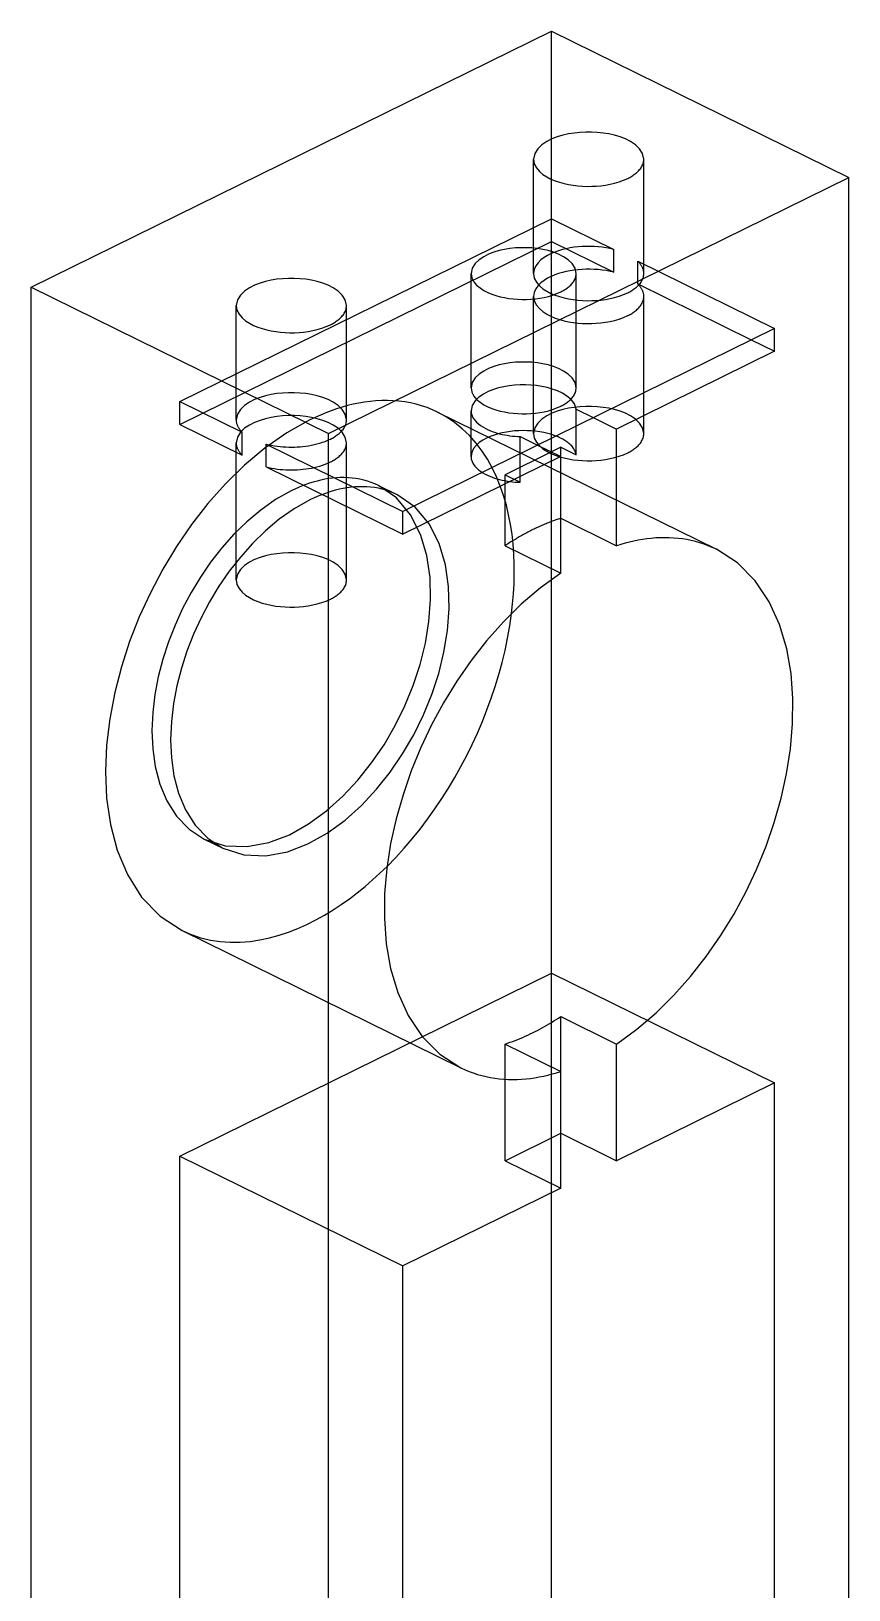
# Model space of a CAD drawing. Header units: millimetres. Extents: x 0 to 258, y -45 to 262.
# Drawn here: x 54 to 85.1, y 203 to 262.4 of the extents above; entities that cross this region are included whole.
import ezdxf

# ---------------------------------------------------------------- set-up
doc = ezdxf.new("R2010")
doc.units = ezdxf.units.MM
doc.layers.add('ISO_HIDDEN', color=8, linetype='CONTINUOUS')
doc.layers.add('ISO_VISIBLE', color=7, linetype='Continuous')

msp = doc.modelspace()

# ---------------------------------------------------------------- linework, layer by layer
at = {"layer": 'ISO_HIDDEN'}
for points in [[(73.749, 165.069), (73.749, 262.378)], [(73.063, 253.152), (73.063, 257.504)], [(77.263, 253.152), (77.263, 257.504)], [(59.607, 248.278), (73.749, 255.241)], [(73.749, 255.241), (76.125, 254.071)], [(73.749, 254.371), (73.749, 255.241)], [(59.607, 247.408), (73.749, 254.371)], [(76.125, 254.071), (75.976, 254.105), (75.826, 254.133), (75.676, 254.155), (75.524, 254.171), (75.372, 254.181), (75.22, 254.186), (75.068, 254.185), (74.915, 254.179), (74.763, 254.167), (74.612, 254.15), (74.462, 254.127), (74.312, 254.097), (74.164, 254.062), (74.018, 254.019), (73.874, 253.968), (73.734, 253.91), (73.597, 253.841), (73.467, 253.762), (73.346, 253.67), (73.237, 253.564), (73.147, 253.441), (73.085, 253.302), (73.063, 253.152)], [(73.749, 254.371), (76.125, 253.201)], [(76.125, 253.201), (76.125, 254.071)], [(77.03, 252.755), (77.03, 253.626)], [(77.263, 253.152), (77.263, 253.176), (77.261, 253.199), (77.258, 253.223), (77.255, 253.246), (77.25, 253.269), (77.244, 253.292), (77.237, 253.314), (77.229, 253.337), (77.221, 253.359), (77.211, 253.38), (77.201, 253.402), (77.19, 253.422), (77.178, 253.443), (77.166, 253.463), (77.153, 253.483), (77.139, 253.502), (77.125, 253.521), (77.11, 253.539), (77.095, 253.557), (77.08, 253.575), (77.064, 253.592), (77.047, 253.609), (77.03, 253.626)], [(77.03, 253.626), (82.234, 251.063)], [(70.688, 248.8), (70.688, 253.152)], [(76.125, 253.201), (75.976, 253.235), (75.826, 253.263), (75.676, 253.284), (75.524, 253.3), (75.372, 253.311), (75.22, 253.315), (75.068, 253.315), (74.915, 253.308), (74.763, 253.297), (74.612, 253.279), (74.462, 253.256), (74.312, 253.227), (74.164, 253.191), (74.018, 253.148), (73.874, 253.098), (73.734, 253.039), (73.597, 252.971), (73.467, 252.892), (73.346, 252.8), (73.237, 252.694), (73.147, 252.571), (73.085, 252.432), (73.063, 252.282)], [(73.063, 253.152), (73.093, 252.979), (73.173, 252.822), (73.287, 252.688), (73.422, 252.574), (73.57, 252.478), (73.727, 252.398), (73.89, 252.33), (74.057, 252.273), (74.228, 252.226), (74.4, 252.189), (74.574, 252.16), (74.75, 252.138), (74.926, 252.125), (75.102, 252.119), (75.279, 252.12), (75.455, 252.128), (75.631, 252.144), (75.806, 252.168), (75.979, 252.199), (76.151, 252.24), (76.321, 252.289), (76.487, 252.349), (76.648, 252.421)], [(74.688, 248.8), (74.688, 253.152)], [(76.648, 252.421), (76.687, 252.441), (76.726, 252.461), (76.764, 252.483), (76.801, 252.505), (76.838, 252.528), (76.875, 252.553), (76.91, 252.578), (76.945, 252.605), (76.979, 252.632), (77.011, 252.661), (77.043, 252.691), (77.074, 252.723), (77.103, 252.755), (77.13, 252.79), (77.155, 252.825), (77.179, 252.862), (77.2, 252.9), (77.218, 252.94), (77.234, 252.981), (77.247, 253.022), (77.256, 253.065), (77.261, 253.108), (77.263, 253.152)], [(77.263, 252.282), (77.263, 252.305), (77.261, 252.329), (77.258, 252.352), (77.255, 252.376), (77.25, 252.399), (77.244, 252.422), (77.237, 252.444), (77.229, 252.466), (77.221, 252.488), (77.211, 252.51), (77.201, 252.531), (77.19, 252.552), (77.178, 252.573), (77.166, 252.593), (77.153, 252.612), (77.139, 252.632), (77.125, 252.65), (77.11, 252.669), (77.095, 252.687), (77.08, 252.705), (77.064, 252.722), (77.047, 252.739), (77.03, 252.755)], [(77.03, 252.755), (81.35, 250.628)], [(73.063, 252.282), (73.093, 252.109), (73.173, 251.952), (73.287, 251.817), (73.422, 251.704), (73.57, 251.608), (73.727, 251.527), (73.89, 251.459), (74.057, 251.403), (74.228, 251.356), (74.4, 251.318), (74.574, 251.289), (74.75, 251.268), (74.926, 251.254), (75.102, 251.248), (75.279, 251.249), (75.455, 251.258), (75.631, 251.274), (75.806, 251.297), (75.979, 251.329), (76.151, 251.369), (76.321, 251.419), (76.487, 251.479), (76.648, 251.551)], [(73.063, 247.059), (73.063, 252.282)], [(76.648, 251.551), (76.687, 251.57), (76.726, 251.591), (76.764, 251.612), (76.801, 251.635), (76.838, 251.658), (76.875, 251.682), (76.91, 251.708), (76.945, 251.734), (76.979, 251.762), (77.011, 251.791), (77.043, 251.821), (77.074, 251.852), (77.103, 251.885), (77.13, 251.919), (77.155, 251.955), (77.179, 251.992), (77.2, 252.03), (77.218, 252.069), (77.234, 252.11), (77.247, 252.152), (77.256, 252.195), (77.261, 252.238), (77.263, 252.282)], [(77.263, 247.059), (77.263, 252.282)], [(61.749, 247.582), (61.749, 251.934)], [(65.949, 247.582), (65.949, 251.934)], [(74.688, 248.8), (74.645, 249.004), (74.533, 249.181), (74.381, 249.325), (74.207, 249.441), (74.019, 249.535), (73.824, 249.611), (73.623, 249.671), (73.418, 249.717), (73.211, 249.751), (73.003, 249.773), (72.793, 249.784), (72.583, 249.784), (72.374, 249.773), (72.165, 249.751), (71.958, 249.717), (71.754, 249.671), (71.553, 249.611), (71.357, 249.535), (71.17, 249.441), (70.996, 249.325), (70.844, 249.181), (70.732, 249.004), (70.688, 248.8)], [(65.949, 247.582), (65.904, 247.796), (65.787, 247.981), (65.627, 248.132), (65.444, 248.255), (65.247, 248.353), (65.042, 248.433), (64.831, 248.496), (64.616, 248.544), (64.399, 248.58), (64.18, 248.603), (63.96, 248.614), (63.739, 248.614), (63.519, 248.603), (63.3, 248.58), (63.083, 248.544), (62.868, 248.496), (62.657, 248.433), (62.452, 248.353), (62.255, 248.255), (62.072, 248.132), (61.912, 247.981), (61.795, 247.796), (61.749, 247.582)], [(74.684, 247.991), (74.619, 248.187), (74.495, 248.352), (74.338, 248.486), (74.162, 248.595), (73.975, 248.684), (73.78, 248.755), (73.581, 248.811), (73.379, 248.854), (73.174, 248.885), (72.968, 248.905), (72.761, 248.914), (72.554, 248.912), (72.347, 248.9), (72.141, 248.877), (71.937, 248.842), (71.736, 248.796), (71.538, 248.735), (71.345, 248.659), (71.16, 248.565), (70.989, 248.449), (70.84, 248.306), (70.731, 248.131), (70.688, 247.93)], [(70.688, 248.8), (70.717, 248.635), (70.793, 248.486), (70.901, 248.358), (71.03, 248.25), (71.171, 248.159), (71.321, 248.082), (71.476, 248.017), (71.635, 247.963), (71.797, 247.919), (71.962, 247.883), (72.127, 247.855), (72.294, 247.835), (72.462, 247.822), (72.63, 247.816), (72.798, 247.817), (72.966, 247.825), (73.134, 247.84), (73.3, 247.863), (73.466, 247.893), (73.629, 247.931), (73.791, 247.979), (73.949, 248.036), (74.103, 248.104)], [(74.103, 248.104), (74.14, 248.123), (74.176, 248.142), (74.213, 248.163), (74.248, 248.184), (74.284, 248.206), (74.318, 248.229), (74.352, 248.254), (74.385, 248.279), (74.417, 248.305), (74.449, 248.333), (74.479, 248.361), (74.508, 248.391), (74.535, 248.422), (74.561, 248.455), (74.586, 248.489), (74.608, 248.524), (74.628, 248.56), (74.646, 248.598), (74.661, 248.637), (74.673, 248.677), (74.681, 248.717), (74.687, 248.759), (74.688, 248.8)], [(59.607, 248.278), (61.983, 247.108)], [(59.607, 247.408), (59.607, 248.278)], [(69.416, 247.876), (69.216, 247.968), (69.013, 248.049), (68.805, 248.119), (68.594, 248.179), (68.38, 248.228), (68.164, 248.266), (67.946, 248.294), (67.728, 248.311), (67.509, 248.319), (67.289, 248.317), (67.07, 248.306), (66.852, 248.285), (66.634, 248.257), (66.418, 248.22), (66.203, 248.175), (65.99, 248.124), (65.779, 248.065), (65.57, 247.999), (65.363, 247.927), (65.158, 247.849), (64.955, 247.765), (64.755, 247.676), (64.557, 247.582)], [(77.263, 247.059), (77.218, 247.273), (77.1, 247.459), (76.941, 247.61), (76.758, 247.732), (76.561, 247.831), (76.356, 247.911), (76.145, 247.974), (75.93, 248.022), (75.712, 248.057), (75.493, 248.081), (75.273, 248.092), (75.053, 248.092), (74.833, 248.081), (74.614, 248.057), (74.397, 248.022), (74.182, 247.974), (73.971, 247.911), (73.765, 247.831), (73.569, 247.732), (73.386, 247.61), (73.226, 247.459), (73.109, 247.273), (73.063, 247.059)], [(64.557, 247.582), (63.675, 247.086), (62.847, 246.506), (62.072, 245.857), (61.349, 245.15), (60.676, 244.394), (60.054, 243.597), (59.481, 242.764), (58.958, 241.898), (58.486, 241.004), (58.064, 240.084), (57.696, 239.142), (57.384, 238.18), (57.131, 237.201), (56.941, 236.208), (56.821, 235.203), (56.778, 234.193), (56.822, 233.183), (56.966, 232.182), (57.224, 231.205), (57.614, 230.272), (58.154, 229.419), (58.852, 228.69), (59.698, 228.139)], [(65.949, 246.711), (65.904, 246.925), (65.787, 247.111), (65.627, 247.262), (65.444, 247.384), (65.247, 247.483), (65.042, 247.562), (64.831, 247.625), (64.616, 247.674), (64.399, 247.709), (64.18, 247.732), (63.96, 247.744), (63.739, 247.744), (63.519, 247.732), (63.3, 247.709), (63.083, 247.674), (62.868, 247.625), (62.657, 247.562), (62.452, 247.483), (62.255, 247.384), (62.072, 247.262), (61.912, 247.111), (61.795, 246.925), (61.749, 246.711)], [(61.749, 247.582), (61.75, 247.558), (61.752, 247.535), (61.754, 247.511), (61.758, 247.488), (61.763, 247.465), (61.769, 247.442), (61.776, 247.419), (61.783, 247.397), (61.792, 247.375), (61.801, 247.353), (61.812, 247.332), (61.823, 247.311), (61.834, 247.291), (61.847, 247.271), (61.86, 247.251), (61.873, 247.232), (61.888, 247.213), (61.902, 247.195), (61.917, 247.177), (61.933, 247.159), (61.949, 247.142), (61.966, 247.125), (61.983, 247.108)], [(65.334, 246.851), (65.373, 246.87), (65.412, 246.891), (65.45, 246.912), (65.488, 246.935), (65.525, 246.958), (65.561, 246.982), (65.596, 247.008), (65.631, 247.034), (65.665, 247.062), (65.698, 247.091), (65.729, 247.121), (65.76, 247.152), (65.789, 247.185), (65.816, 247.219), (65.842, 247.255), (65.865, 247.291), (65.886, 247.33), (65.905, 247.369), (65.92, 247.41), (65.933, 247.452), (65.942, 247.495), (65.948, 247.538), (65.949, 247.582)], [(72.228, 240.207), (72.271, 240.582), (72.303, 240.959), (72.324, 241.337), (72.334, 241.715), (72.332, 242.093), (72.317, 242.471), (72.289, 242.849), (72.247, 243.225), (72.191, 243.599), (72.119, 243.97), (72.031, 244.338), (71.925, 244.701), (71.802, 245.058), (71.659, 245.409), (71.496, 245.75), (71.311, 246.08), (71.106, 246.397), (70.877, 246.699), (70.627, 246.982), (70.354, 247.244), (70.061, 247.483), (69.747, 247.694), (69.416, 247.876)], [(69.416, 247.876), (80.022, 242.654)], [(70.688, 247.93), (70.698, 247.831), (70.727, 247.736), (70.772, 247.647), (70.83, 247.566), (70.896, 247.493), (70.97, 247.426), (71.049, 247.366), (71.132, 247.311), (71.219, 247.262), (71.308, 247.217), (71.399, 247.177), (71.491, 247.141), (71.585, 247.108), (71.68, 247.079), (71.776, 247.053), (71.873, 247.031), (71.97, 247.011), (72.068, 246.994), (72.167, 246.979), (72.266, 246.967), (72.365, 246.958), (72.464, 246.951), (72.563, 246.947)], [(70.688, 246.189), (70.688, 247.93)], [(74.684, 247.991), (75.34, 247.669)], [(74.684, 247.346), (74.684, 247.991)], [(59.607, 247.408), (61.983, 246.238)], [(61.983, 246.238), (61.983, 247.108)], [(62.888, 246.662), (62.994, 246.637), (63.1, 246.616), (63.207, 246.597), (63.315, 246.582), (63.423, 246.569), (63.531, 246.56), (63.639, 246.553), (63.748, 246.549), (63.857, 246.548), (63.965, 246.549), (64.074, 246.554), (64.182, 246.561), (64.29, 246.571), (64.398, 246.584), (64.506, 246.599), (64.613, 246.618), (64.719, 246.64), (64.825, 246.666), (64.929, 246.695), (65.033, 246.727), (65.135, 246.764), (65.236, 246.805), (65.334, 246.851)], [(73.915, 246.967), (73.764, 247.019), (73.611, 247.063), (73.456, 247.098), (73.299, 247.127), (73.141, 247.148), (72.983, 247.163), (72.824, 247.171), (72.665, 247.174), (72.505, 247.17), (72.347, 247.159), (72.188, 247.142), (72.031, 247.119), (71.874, 247.089), (71.72, 247.051), (71.567, 247.005), (71.418, 246.95), (71.273, 246.885), (71.133, 246.808), (71.002, 246.718), (70.883, 246.612), (70.783, 246.488), (70.714, 246.346), (70.688, 246.189)], [(72.563, 246.947), (73.219, 246.624)], [(72.563, 245.206), (72.563, 246.947)], [(73.063, 247.059), (73.093, 246.886), (73.173, 246.729), (73.287, 246.595), (73.422, 246.481), (73.57, 246.386), (73.727, 246.305), (73.89, 246.237), (74.057, 246.18), (74.228, 246.134), (74.4, 246.096), (74.574, 246.067), (74.75, 246.046), (74.926, 246.032), (75.102, 246.026), (75.279, 246.027), (75.455, 246.035), (75.631, 246.051), (75.806, 246.075), (75.979, 246.107), (76.151, 246.147), (76.321, 246.197), (76.487, 246.257), (76.648, 246.328)], [(76.648, 246.328), (76.687, 246.348), (76.726, 246.369), (76.764, 246.39), (76.801, 246.412), (76.838, 246.436), (76.875, 246.46), (76.91, 246.486), (76.945, 246.512), (76.979, 246.54), (77.011, 246.569), (77.043, 246.599), (77.074, 246.63), (77.103, 246.663), (77.13, 246.697), (77.155, 246.732), (77.179, 246.769), (77.2, 246.807), (77.218, 246.847), (77.234, 246.888), (77.247, 246.93), (77.256, 246.972), (77.261, 247.016), (77.263, 247.059)], [(61.749, 246.711), (61.75, 246.688), (61.752, 246.664), (61.754, 246.641), (61.758, 246.617), (61.763, 246.594), (61.769, 246.571), (61.776, 246.549), (61.783, 246.527), (61.792, 246.505), (61.801, 246.483), (61.812, 246.462), (61.823, 246.441), (61.834, 246.42), (61.847, 246.4), (61.86, 246.381), (61.873, 246.361), (61.888, 246.343), (61.902, 246.324), (61.917, 246.306), (61.933, 246.288), (61.949, 246.271), (61.966, 246.254), (61.983, 246.238)], [(61.749, 241.489), (61.749, 246.711)], [(62.888, 245.792), (62.888, 246.662)], [(62.888, 246.662), (68.092, 244.1)], [(65.334, 245.98), (65.373, 246), (65.412, 246.02), (65.45, 246.042), (65.488, 246.064), (65.525, 246.088), (65.561, 246.112), (65.596, 246.137), (65.631, 246.164), (65.665, 246.192), (65.698, 246.22), (65.729, 246.25), (65.76, 246.282), (65.789, 246.315), (65.816, 246.349), (65.842, 246.384), (65.865, 246.421), (65.886, 246.459), (65.905, 246.499), (65.92, 246.54), (65.933, 246.582), (65.942, 246.624), (65.948, 246.668), (65.949, 246.711)], [(65.949, 241.489), (65.949, 246.711)], [(73.749, 246.363), (71.981, 245.493)], [(62.888, 245.792), (62.994, 245.767), (63.1, 245.745), (63.207, 245.727), (63.315, 245.711), (63.423, 245.699), (63.531, 245.689), (63.639, 245.682), (63.748, 245.678), (63.857, 245.677), (63.965, 245.679), (64.074, 245.683), (64.182, 245.69), (64.29, 245.7), (64.398, 245.713), (64.506, 245.729), (64.613, 245.748), (64.719, 245.77), (64.825, 245.796), (64.929, 245.824), (65.033, 245.857), (65.135, 245.894), (65.236, 245.935), (65.334, 245.98)], [(62.888, 245.792), (68.092, 243.23)], [(70.688, 246.189), (70.698, 246.09), (70.727, 245.995), (70.772, 245.907), (70.83, 245.825), (70.896, 245.752), (70.97, 245.685), (71.049, 245.625), (71.132, 245.57), (71.219, 245.521), (71.308, 245.477), (71.399, 245.436), (71.491, 245.4), (71.585, 245.368), (71.68, 245.339), (71.776, 245.313), (71.873, 245.29), (71.97, 245.27), (72.068, 245.253), (72.167, 245.238), (72.266, 245.227), (72.365, 245.217), (72.464, 245.211), (72.563, 245.206)], [(74.103, 243.837), (74.103, 246.189)], [(60.537, 231.627), (61.333, 231.37), (62.169, 231.337), (62.992, 231.491), (63.775, 231.792), (64.507, 232.201), (65.185, 232.695), (65.81, 233.255), (66.383, 233.868), (66.905, 234.524), (67.377, 235.218), (67.799, 235.943), (68.17, 236.696), (68.487, 237.473), (68.749, 238.27), (68.951, 239.084), (69.087, 239.912), (69.15, 240.749), (69.128, 241.587), (69.007, 242.417), (68.767, 243.22), (68.388, 243.967), (67.851, 244.61), (67.162, 245.084)], [(67.162, 245.084), (67.027, 245.147), (66.888, 245.202), (66.746, 245.25), (66.602, 245.291), (66.456, 245.324), (66.309, 245.35), (66.161, 245.369), (66.012, 245.381), (65.862, 245.386), (65.713, 245.385), (65.563, 245.377), (65.414, 245.363), (65.266, 245.344), (65.119, 245.319), (64.972, 245.288), (64.827, 245.253), (64.683, 245.213), (64.54, 245.168), (64.399, 245.119), (64.259, 245.066), (64.121, 245.009), (63.984, 244.948), (63.849, 244.883)], [(67.162, 245.084), (67.87, 244.736)], [(71.981, 245.493), (72.563, 245.206)], [(71.981, 242.792), (71.981, 245.493)], [(63.849, 244.883), (63.249, 244.546), (62.684, 244.15), (62.155, 243.707), (61.662, 243.225), (61.204, 242.71), (60.779, 242.167), (60.389, 241.598), (60.032, 241.008), (59.71, 240.398), (59.423, 239.771), (59.172, 239.129), (58.959, 238.473), (58.787, 237.806), (58.657, 237.128), (58.575, 236.444), (58.546, 235.755), (58.576, 235.066), (58.674, 234.384), (58.85, 233.717), (59.116, 233.082), (59.484, 232.5), (59.96, 232.003), (60.537, 231.627)], [(64.557, 244.535), (63.956, 244.197), (63.391, 243.802), (62.862, 243.359), (62.369, 242.877), (61.911, 242.362), (61.487, 241.819), (61.096, 241.25), (60.74, 240.66), (60.417, 240.05), (60.13, 239.423), (59.879, 238.781), (59.666, 238.125), (59.494, 237.458), (59.364, 236.78), (59.283, 236.096), (59.253, 235.407), (59.283, 234.718), (59.381, 234.036), (59.557, 233.369), (59.823, 232.734), (60.191, 232.151), (60.667, 231.655), (61.244, 231.279)], [(61.244, 231.279), (62.04, 231.022), (62.876, 230.988), (63.699, 231.143), (64.482, 231.443), (65.214, 231.853), (65.892, 232.347), (66.517, 232.907), (67.09, 233.52), (67.612, 234.176), (68.084, 234.87), (68.506, 235.595), (68.877, 236.348), (69.194, 237.125), (69.456, 237.922), (69.658, 238.736), (69.794, 239.564), (69.857, 240.4), (69.835, 241.239), (69.714, 242.069), (69.474, 242.872), (69.095, 243.619), (68.558, 244.261), (67.87, 244.736)], [(67.87, 244.736), (67.734, 244.798), (67.595, 244.854), (67.453, 244.902), (67.309, 244.942), (67.163, 244.976), (67.016, 245.002), (66.868, 245.021), (66.719, 245.033), (66.569, 245.038), (66.42, 245.037), (66.271, 245.029), (66.122, 245.015), (65.973, 244.996), (65.826, 244.971), (65.679, 244.94), (65.534, 244.905), (65.39, 244.865), (65.247, 244.82), (65.106, 244.771), (64.966, 244.718), (64.828, 244.66), (64.692, 244.6), (64.557, 244.535)], [(73.042, 243.404), (72.994, 243.38), (72.947, 243.356), (72.899, 243.332), (72.852, 243.307), (72.805, 243.283), (72.758, 243.257), (72.711, 243.232), (72.664, 243.207), (72.618, 243.181), (72.571, 243.154), (72.525, 243.128), (72.479, 243.101), (72.433, 243.075), (72.387, 243.047), (72.341, 243.02), (72.296, 242.992), (72.25, 242.964), (72.205, 242.936), (72.16, 242.908), (72.115, 242.879), (72.07, 242.85), (72.026, 242.821), (71.981, 242.792)], [(74.103, 243.837), (74.055, 243.821), (74.008, 243.805), (73.961, 243.789), (73.914, 243.773), (73.867, 243.756), (73.82, 243.739), (73.773, 243.721), (73.727, 243.704), (73.68, 243.686), (73.634, 243.667), (73.587, 243.649), (73.541, 243.63), (73.495, 243.611), (73.449, 243.591), (73.404, 243.572), (73.358, 243.552), (73.312, 243.531), (73.267, 243.511), (73.222, 243.49), (73.177, 243.469), (73.132, 243.447), (73.087, 243.426), (73.042, 243.404)], [(71.981, 242.792), (74.103, 241.748)], [(65.949, 241.489), (65.904, 241.703), (65.787, 241.888), (65.627, 242.04), (65.444, 242.162), (65.247, 242.261), (65.042, 242.34), (64.831, 242.403), (64.616, 242.452), (64.399, 242.487), (64.18, 242.51), (63.96, 242.521), (63.739, 242.521), (63.519, 242.51), (63.3, 242.487), (63.083, 242.452), (62.868, 242.403), (62.657, 242.34), (62.452, 242.261), (62.255, 242.162), (62.072, 242.04), (61.912, 241.888), (61.795, 241.703), (61.749, 241.489)], [(61.749, 241.489), (61.779, 241.316), (61.859, 241.159), (61.973, 241.024), (62.108, 240.911), (62.257, 240.815), (62.414, 240.734), (62.576, 240.667), (62.744, 240.61), (62.914, 240.563), (63.086, 240.526), (63.261, 240.496), (63.436, 240.475), (63.612, 240.462), (63.788, 240.455), (63.965, 240.457), (64.141, 240.465), (64.317, 240.481), (64.492, 240.505), (64.666, 240.536), (64.838, 240.577), (65.007, 240.626), (65.173, 240.686), (65.334, 240.758)], [(65.334, 240.758), (65.373, 240.778), (65.412, 240.798), (65.45, 240.82), (65.488, 240.842), (65.525, 240.865), (65.561, 240.89), (65.596, 240.915), (65.631, 240.942), (65.665, 240.969), (65.698, 240.998), (65.729, 241.028), (65.76, 241.06), (65.789, 241.092), (65.816, 241.126), (65.842, 241.162), (65.865, 241.199), (65.886, 241.237), (65.905, 241.277), (65.92, 241.317), (65.933, 241.359), (65.942, 241.402), (65.948, 241.445), (65.949, 241.489)], [(60.537, 231.627), (61.244, 231.279)], [(59.698, 228.139), (60.044, 227.987), (60.403, 227.867), (60.771, 227.78), (61.145, 227.723), (61.522, 227.698), (61.9, 227.701), (62.277, 227.731), (62.651, 227.787), (63.021, 227.865), (63.386, 227.966), (63.744, 228.086), (64.097, 228.223), (64.442, 228.378), (64.78, 228.547), (65.111, 228.73), (65.435, 228.927), (65.751, 229.134), (66.059, 229.353), (66.36, 229.582), (66.654, 229.82), (66.94, 230.068), (67.22, 230.323), (67.491, 230.586)], [(59.698, 228.139), (70.304, 222.916)], [(59.607, 219.555), (73.749, 226.518)], [(73.749, 226.518), (82.234, 222.34)], [(73.749, 218.163), (73.749, 226.518)], [(71.981, 219.381), (71.981, 223.822)], [(74.103, 220.426), (74.103, 222.778)], [(71.981, 219.381), (74.103, 220.426)], [(59.607, 219.555), (68.092, 215.377)], [(59.607, 161.413), (59.607, 219.555)], [(71.981, 219.381), (74.103, 218.337)]]:
    msp.add_lwpolyline(points, dxfattribs=at)
at = {"layer": 'ISO_VISIBLE'}
for points in [[(53.95, 252.63), (73.749, 262.378)], [(73.749, 262.378), (85.063, 256.808)], [(77.263, 257.504), (77.218, 257.718), (77.1, 257.903), (76.941, 258.055), (76.758, 258.177), (76.561, 258.276), (76.356, 258.355), (76.145, 258.418), (75.93, 258.467), (75.712, 258.502), (75.493, 258.525), (75.273, 258.537), (75.053, 258.537), (74.833, 258.525), (74.614, 258.502), (74.397, 258.467), (74.182, 258.418), (73.971, 258.355), (73.765, 258.276), (73.569, 258.177), (73.386, 258.055), (73.226, 257.903), (73.109, 257.718), (73.063, 257.504)], [(73.063, 257.504), (73.093, 257.331), (73.173, 257.174), (73.287, 257.04), (73.422, 256.926), (73.57, 256.83), (73.727, 256.75), (73.89, 256.682), (74.057, 256.625), (74.228, 256.578), (74.4, 256.541), (74.574, 256.512), (74.75, 256.49), (74.926, 256.477), (75.102, 256.471), (75.279, 256.472), (75.455, 256.48), (75.631, 256.496), (75.806, 256.52), (75.979, 256.551), (76.151, 256.592), (76.321, 256.641), (76.487, 256.701), (76.648, 256.773)], [(76.648, 256.773), (76.687, 256.793), (76.726, 256.813), (76.764, 256.835), (76.801, 256.857), (76.838, 256.88), (76.875, 256.905), (76.91, 256.93), (76.945, 256.957), (76.979, 256.984), (77.011, 257.013), (77.043, 257.043), (77.074, 257.075), (77.103, 257.107), (77.13, 257.142), (77.155, 257.177), (77.179, 257.214), (77.2, 257.252), (77.218, 257.292), (77.234, 257.333), (77.247, 257.374), (77.256, 257.417), (77.261, 257.46), (77.263, 257.504)], [(65.264, 247.059), (85.063, 256.808)], [(85.063, 159.498), (85.063, 256.808)], [(74.688, 253.152), (74.645, 253.356), (74.533, 253.532), (74.381, 253.677), (74.207, 253.793), (74.019, 253.887), (73.824, 253.963), (73.623, 254.023), (73.418, 254.069), (73.211, 254.103), (73.003, 254.125), (72.793, 254.136), (72.583, 254.136), (72.374, 254.125), (72.165, 254.103), (71.958, 254.069), (71.754, 254.023), (71.553, 253.963), (71.357, 253.887), (71.17, 253.793), (70.996, 253.677), (70.844, 253.532), (70.732, 253.356), (70.688, 253.152)], [(65.949, 251.934), (65.904, 252.148), (65.787, 252.333), (65.627, 252.484), (65.444, 252.606), (65.247, 252.705), (65.042, 252.785), (64.831, 252.848), (64.616, 252.896), (64.399, 252.932), (64.18, 252.955), (63.96, 252.966), (63.739, 252.966), (63.519, 252.955), (63.3, 252.932), (63.083, 252.896), (62.868, 252.848), (62.657, 252.785), (62.452, 252.705), (62.255, 252.606), (62.072, 252.484), (61.912, 252.333), (61.795, 252.148), (61.749, 251.934)], [(70.688, 253.152), (70.717, 252.987), (70.793, 252.838), (70.901, 252.71), (71.03, 252.602), (71.171, 252.51), (71.321, 252.434), (71.476, 252.369), (71.635, 252.315), (71.797, 252.271), (71.962, 252.235), (72.127, 252.207), (72.294, 252.187), (72.462, 252.174), (72.63, 252.168), (72.798, 252.169), (72.966, 252.177), (73.134, 252.192), (73.3, 252.215), (73.466, 252.245), (73.629, 252.283), (73.791, 252.33), (73.949, 252.388), (74.103, 252.456)], [(74.103, 252.456), (74.14, 252.475), (74.176, 252.494), (74.213, 252.515), (74.248, 252.536), (74.284, 252.558), (74.318, 252.581), (74.352, 252.606), (74.385, 252.631), (74.417, 252.657), (74.449, 252.685), (74.479, 252.713), (74.508, 252.743), (74.535, 252.774), (74.561, 252.807), (74.586, 252.841), (74.608, 252.876), (74.628, 252.912), (74.646, 252.95), (74.661, 252.989), (74.673, 253.029), (74.681, 253.069), (74.687, 253.111), (74.688, 253.152)], [(53.95, 155.32), (53.95, 252.63)], [(53.95, 252.63), (65.264, 247.059)], [(61.749, 251.934), (61.779, 251.76), (61.859, 251.604), (61.973, 251.469), (62.108, 251.356), (62.257, 251.26), (62.414, 251.179), (62.576, 251.111), (62.744, 251.055), (62.914, 251.008), (63.086, 250.97), (63.261, 250.941), (63.436, 250.92), (63.612, 250.906), (63.788, 250.9), (63.965, 250.901), (64.141, 250.91), (64.317, 250.926), (64.492, 250.949), (64.666, 250.981), (64.838, 251.021), (65.007, 251.071), (65.173, 251.131), (65.334, 251.202)], [(65.334, 251.202), (65.373, 251.222), (65.412, 251.243), (65.45, 251.264), (65.488, 251.287), (65.525, 251.31), (65.561, 251.334), (65.596, 251.36), (65.631, 251.386), (65.665, 251.414), (65.698, 251.443), (65.729, 251.473), (65.76, 251.504), (65.789, 251.537), (65.816, 251.571), (65.842, 251.607), (65.865, 251.643), (65.886, 251.682), (65.905, 251.721), (65.92, 251.762), (65.933, 251.804), (65.942, 251.847), (65.948, 251.89), (65.949, 251.934)], [(82.234, 251.063), (68.092, 244.1)], [(82.234, 250.193), (82.234, 251.063)], [(81.35, 250.628), (82.234, 250.193)], [(82.234, 250.193), (76.224, 247.233)], [(75.34, 247.669), (76.224, 247.233)], [(65.264, 149.75), (65.264, 247.059)], [(74.684, 246.251), (74.676, 246.298), (74.663, 246.344), (74.647, 246.389), (74.626, 246.432), (74.603, 246.474), (74.577, 246.514), (74.548, 246.552), (74.517, 246.588), (74.484, 246.623), (74.449, 246.656), (74.413, 246.687), (74.376, 246.717), (74.338, 246.746), (74.298, 246.773), (74.258, 246.799), (74.217, 246.824), (74.175, 246.847), (74.133, 246.87), (74.09, 246.891), (74.047, 246.912), (74.003, 246.931), (73.959, 246.949), (73.915, 246.967)], [(74.684, 246.251), (74.684, 247.346)], [(76.224, 242.792), (76.224, 247.233)], [(73.219, 246.624), (74.103, 246.189)], [(74.103, 246.537), (73.749, 246.363)], [(74.103, 246.537), (74.684, 246.251)], [(74.103, 246.189), (74.103, 246.537)], [(74.103, 246.189), (68.092, 243.23)], [(74.103, 241.748), (74.103, 246.189)], [(68.092, 243.23), (68.092, 244.1)], [(74.103, 243.837), (76.224, 242.792)], [(80.022, 242.654), (79.869, 242.725), (79.712, 242.791), (79.553, 242.85), (79.392, 242.903), (79.229, 242.949), (79.065, 242.989), (78.898, 243.022), (78.731, 243.049), (78.563, 243.07), (78.394, 243.085), (78.225, 243.094), (78.055, 243.097), (77.886, 243.094), (77.717, 243.086), (77.548, 243.072), (77.379, 243.054), (77.212, 243.03), (77.044, 243.001), (76.878, 242.968), (76.713, 242.93), (76.549, 242.888), (76.386, 242.842), (76.224, 242.792)], [(76.224, 223.822), (76.999, 224.385), (77.727, 225.008), (78.408, 225.682), (79.044, 226.398), (79.635, 227.153), (80.181, 227.94), (80.683, 228.756), (81.139, 229.599), (81.55, 230.464), (81.913, 231.351), (82.227, 232.256), (82.49, 233.178), (82.697, 234.113), (82.844, 235.06), (82.926, 236.014), (82.936, 236.972), (82.864, 237.927), (82.698, 238.871), (82.426, 239.789), (82.031, 240.661), (81.5, 241.457), (80.826, 242.136), (80.022, 242.654)], [(74.103, 241.748), (73.327, 241.185), (72.599, 240.562), (71.918, 239.888), (71.282, 239.172), (70.692, 238.417), (70.145, 237.63), (69.644, 236.814), (69.187, 235.971), (68.777, 235.106), (68.413, 234.219), (68.099, 233.314), (67.837, 232.392), (67.629, 231.457), (67.482, 230.51), (67.4, 229.556), (67.391, 228.598), (67.463, 227.643), (67.628, 226.699), (67.901, 225.781), (68.295, 224.909), (68.826, 224.113), (69.5, 223.434), (70.304, 222.916)], [(67.491, 230.586), (67.822, 230.926), (68.142, 231.276), (68.45, 231.636), (68.748, 232.006), (69.034, 232.384), (69.31, 232.77), (69.575, 233.163), (69.829, 233.564), (70.072, 233.971), (70.303, 234.385), (70.524, 234.805), (70.734, 235.23), (70.932, 235.661), (71.118, 236.097), (71.293, 236.538), (71.456, 236.984), (71.607, 237.434), (71.744, 237.887), (71.869, 238.345), (71.98, 238.806), (72.078, 239.27), (72.161, 239.737), (72.228, 240.207)], [(71.981, 223.822), (72.079, 223.855), (72.177, 223.889), (72.274, 223.924), (72.37, 223.96), (72.466, 223.998), (72.561, 224.037), (72.656, 224.077), (72.751, 224.119), (72.845, 224.161), (72.938, 224.205), (73.031, 224.25), (73.123, 224.296), (73.215, 224.343), (73.306, 224.391), (73.397, 224.44), (73.487, 224.49), (73.577, 224.541), (73.666, 224.593), (73.754, 224.646), (73.842, 224.7), (73.929, 224.755), (74.016, 224.81), (74.103, 224.867)], [(74.103, 224.867), (76.224, 223.822)], [(74.103, 222.778), (74.103, 224.867)], [(71.981, 223.822), (74.103, 222.778)], [(76.224, 219.381), (76.224, 223.822)], [(70.304, 222.916), (70.458, 222.845), (70.614, 222.779), (70.773, 222.72), (70.934, 222.667), (71.097, 222.621), (71.262, 222.581), (71.428, 222.548), (71.595, 222.521), (71.763, 222.5), (71.932, 222.485), (72.101, 222.476), (72.271, 222.473), (72.44, 222.476), (72.61, 222.484), (72.779, 222.498), (72.947, 222.516), (73.115, 222.54), (73.282, 222.569), (73.448, 222.602), (73.613, 222.64), (73.778, 222.682), (73.941, 222.728), (74.103, 222.778)], [(74.103, 218.337), (74.103, 222.778)], [(82.234, 222.34), (76.224, 219.381)], [(82.234, 164.198), (82.234, 222.34)], [(74.103, 220.426), (76.224, 219.381)], [(74.103, 218.337), (68.092, 215.377)], [(73.749, 168.376), (73.749, 218.163)], [(68.092, 157.235), (68.092, 215.377)]]:
    msp.add_lwpolyline(points, dxfattribs=at)

doc.saveas('drawing.dxf')
